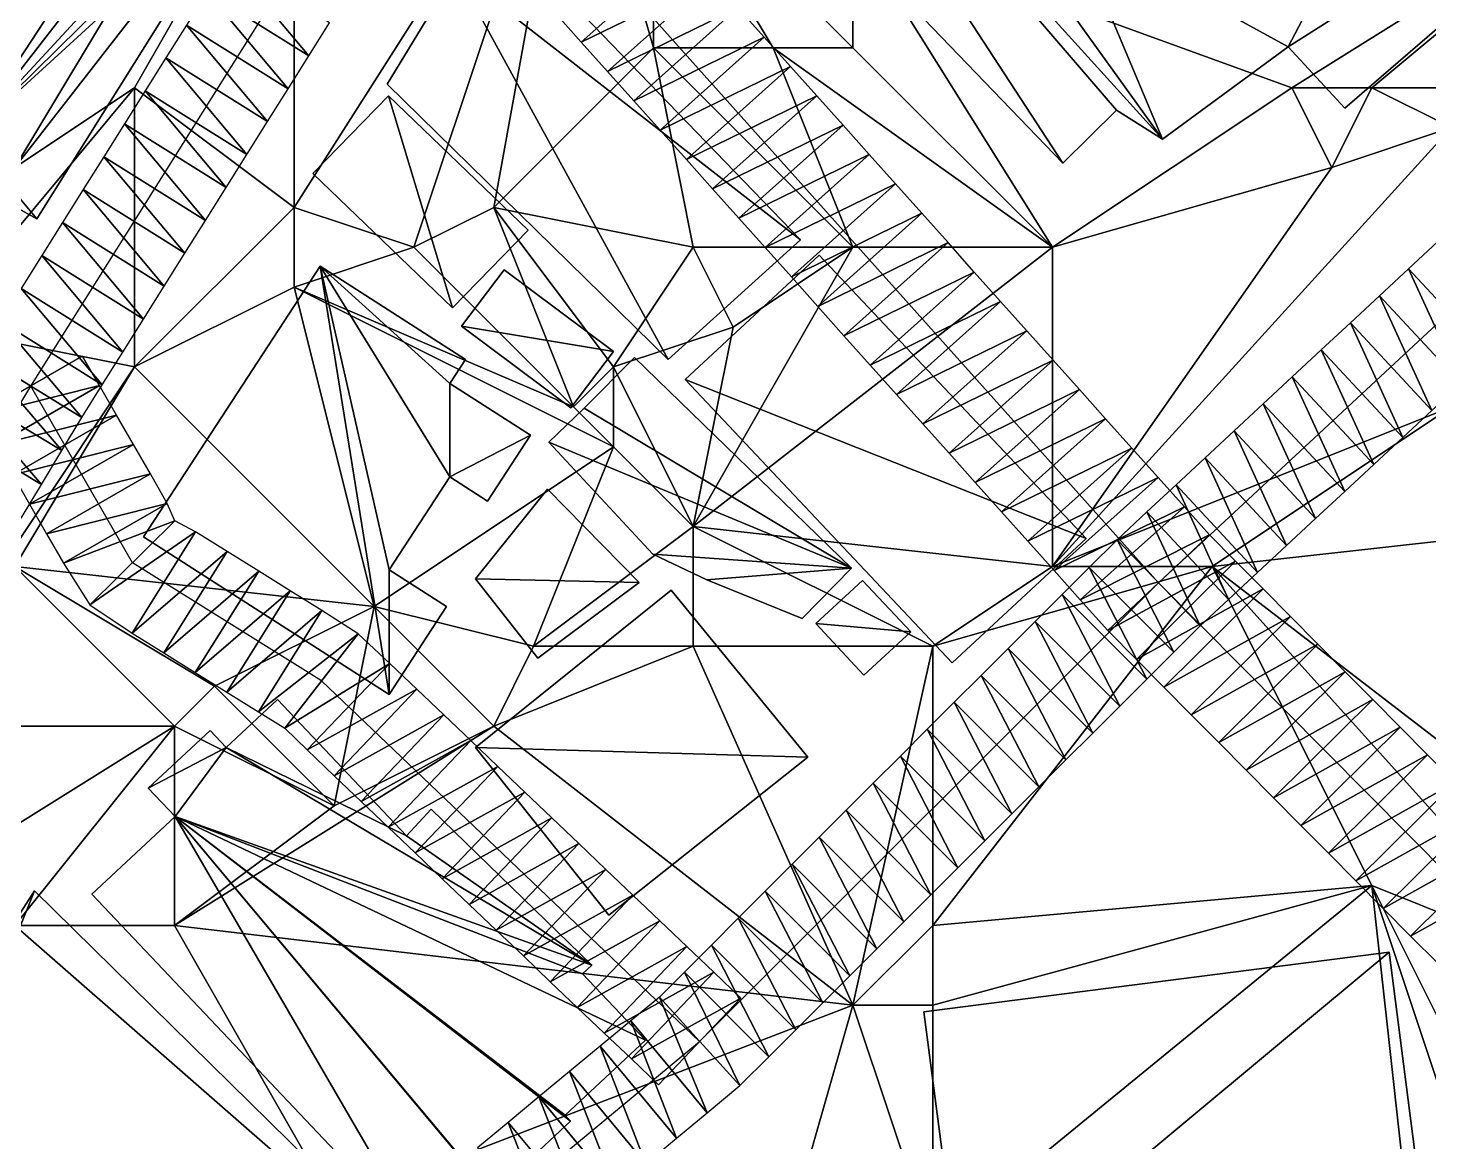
# Model space of a CAD drawing. Header units: metres. Extents: x -1103 to 901, y -902 to 905.
# Drawn here: x -767.3 to -697.1, y 55.1 to 111 of the extents above; entities that cross this region are included whole.
import ezdxf

# ---------------------------------------------------------------- set-up
doc = ezdxf.new("R2010")
doc.units = ezdxf.units.M
for name, color, linetype in [('OSM_BUILDING_FOOTPRINTS', 7, 'CONTINUOUS'), ('OSM_BUILDING_ROOFS', 1, 'CONTINUOUS'), ('OSM_BUILDING_WALLS', 8, 'CONTINUOUS'), ('OSM_ROAD_AXES', 2, 'CONTINUOUS'), ('OSM_ROAD_SURFACE', 9, 'CONTINUOUS'), ('OSM_TERRAIN', 3, 'CONTINUOUS')]:
    doc.layers.add(name, color=color, linetype=linetype)

msp = doc.modelspace()

# ---------------------------------------------------------------- linework, layer by layer
at = {"layer": 'OSM_BUILDING_FOOTPRINTS'}
for points in [[(-735.096, 124.608, 14.263), (-715.475, 104.226, 14.263), (-712.789, 106.88, 14.263), (-710.479, 105.421, 14.263), (-704.19, 110.054, 14.263), (-701.349, 106.969, 14.263), (-680.093, 125.327, 14.263), (-689.665, 137.746, 14.263), (-714.901, 115.938, 14.263), (-729.116, 131.332, 14.263), (-727.712, 132.614, 14.263), (-731.017, 136.198, 14.263), (-735.085, 132.493, 14.263), (-731.139, 128.213, 14.263), (-735.096, 124.608, 14.263)], [(-777.399, 122.86, 14.287), (-771.297, 129.617, 14.287), (-771.706, 130.203, 14.287), (-767.075, 135.025, 14.287), (-756.983, 125.293, 14.287), (-757.734, 124.795, 14.287), (-756.496, 123.38, 14.287), (-756.22, 120.814, 14.287), (-756.96, 118.724, 14.287), (-756.275, 118.403, 14.287), (-766.897, 101.428, 14.287), (-771.253, 103.827, 14.287), (-770.346, 105.541, 14.287), (-779.886, 110.772, 14.287), (-778.15, 114.201, 14.287), (-774.304, 111.535, 14.287), (-769.341, 120.781, 14.287), (-771.551, 123.402, 14.287), (-774.613, 120.349, 14.287), (-777.399, 122.86, 14.287)], [(-749.344, 108.174, 14.09), (-745.907, 113.847, 14.09), (-741.861, 114.102, 14.09), (-728.618, 100.378, 14.09), (-735.251, 94.372, 14.09), (-749.344, 108.174, 14.09)], [(-753.069, 103.706, 14.302), (-749.278, 107.588, 14.302), (-742.281, 100.853, 14.302), (-746.072, 96.96, 14.302), (-753.069, 103.706, 14.302)], [(-761.547, 85.481, 14.728), (-752.704, 99.061, 14.728), (-745.409, 94.383, 14.728), (-746.194, 93.178, 14.728), (-742.159, 90.59, 14.728), (-744.314, 87.272, 14.728), (-746.205, 88.489, 14.728), (-749.244, 83.833, 14.728), (-746.37, 81.986, 14.728), (-749.244, 77.574, 14.728), (-761.547, 85.481, 14.728)], [(-727.69, 99.614, 15.188), (-714.304, 85.404, 15.188), (-721.024, 79.166, 15.188), (-734.399, 93.377, 15.188), (-727.69, 99.614, 15.188)], [(-743.475, 98.873, 14.638), (-737.992, 94.77, 14.638), (-740.136, 91.95, 14.638), (-745.619, 96.053, 14.638), (-743.475, 98.873, 14.638)], [(-736.942, 94.472, 14.767), (-726.065, 83.911, 14.767), (-728.541, 81.389, 14.767), (-733.327, 83.324, 14.767), (-736.035, 84.618, 14.767), (-741.231, 90.225, 14.767), (-739.473, 91.939, 14.767), (-736.942, 94.472, 14.767)], [(-741.308, 87.881, 15.215), (-736.709, 83.203, 15.215), (-741.783, 79.398, 15.215), (-744.911, 83.38, 15.215), (-741.308, 87.881, 15.215)], [(-725.523, 83.302, 15.637), (-723.091, 80.715, 15.637), (-725.446, 78.547, 15.637), (-727.866, 81.135, 15.637), (-725.523, 83.302, 15.637)], [(-735.107, 82.805, 15.498), (-728.264, 74.433, 15.498), (-738.224, 66.515, 15.498), (-744.911, 74.919, 15.498), (-735.107, 82.805, 15.498)], [(-764.134, 67.565, 15.456), (-759.966, 71.458, 15.456), (-761.315, 72.884, 15.456), (-758.22, 75.782, 15.456), (-757.413, 74.93, 15.456), (-754.837, 77.33, 15.456), (-748.371, 70.496, 15.456), (-747.144, 71.823, 15.456), (-739.086, 64.004, 15.456), (-739.55, 63.573, 15.456), (-736.4, 60.244, 15.456), (-740.423, 56.484, 15.456), (-740.147, 56.197, 15.456), (-744.082, 52.514, 15.456), (-744.38, 52.835, 15.456), (-747.464, 49.948, 15.456), (-764.134, 67.565, 15.456)], [(-795.968, 22.577, 15.032), (-767.019, 67.731, 15.032), (-749.354, 50.38, 15.032), (-788.241, 14.869, 15.032), (-795.968, 22.577, 15.032)], [(-722.439, 61.671, 14.782), (-699.126, 64.657, 14.782), (-697.214, 49.827, 14.782), (-720.515, 46.852, 14.782), (-722.439, 61.671, 14.782)]]:
    msp.add_polyline3d(points, close=True, dxfattribs=at)
at = {"layer": 'OSM_BUILDING_ROOFS'}
for points in [[(-704.19, 110.054, 29.063), (-689.665, 137.746, 29.063), (-714.901, 115.938, 29.063)], [(-704.19, 110.054, 29.063), (-680.093, 125.327, 29.063), (-689.665, 137.746, 29.063)], [(-729.116, 131.332, 29.063), (-731.139, 128.213, 29.063), (-710.479, 105.421, 29.063)], [(-710.479, 105.421, 29.063), (-714.901, 115.938, 29.063), (-729.116, 131.332, 29.063)], [(-731.139, 128.213, 29.063), (-735.096, 124.608, 29.063), (-715.475, 104.226, 29.063)], [(-731.139, 128.213, 29.063), (-715.475, 104.226, 29.063), (-712.789, 106.88, 29.063)], [(-731.139, 128.213, 29.063), (-712.789, 106.88, 29.063), (-710.479, 105.421, 29.063)], [(-704.19, 110.054, 29.063), (-701.349, 106.969, 29.063), (-680.093, 125.327, 29.063)], [(-757.734, 124.795, 35.487), (-774.304, 111.535, 35.487), (-770.346, 105.541, 35.487)], [(-770.346, 105.541, 35.487), (-756.496, 123.38, 35.487), (-757.734, 124.795, 35.487)], [(-770.346, 105.541, 35.487), (-756.22, 120.814, 35.487), (-756.496, 123.38, 35.487)], [(-770.346, 105.541, 35.487), (-756.96, 118.724, 35.487), (-756.22, 120.814, 35.487)], [(-770.346, 105.541, 35.487), (-756.275, 118.403, 35.487), (-756.96, 118.724, 35.487)], [(-770.346, 105.541, 35.487), (-766.897, 101.428, 35.487), (-756.275, 118.403, 35.487)], [(-710.479, 105.421, 29.063), (-704.19, 110.054, 29.063), (-714.901, 115.938, 29.063)], [(-745.907, 113.847, 25.69), (-749.344, 108.174, 25.69), (-735.251, 94.372, 25.69)], [(-745.907, 113.847, 25.69), (-728.618, 100.378, 25.69), (-741.861, 114.102, 25.69)], [(-745.907, 113.847, 25.69), (-735.251, 94.372, 25.69), (-728.618, 100.378, 25.69)], [(-749.278, 107.588, 24.302), (-753.069, 103.706, 24.302), (-746.072, 96.96, 24.302)], [(-749.278, 107.588, 24.302), (-746.072, 96.96, 24.302), (-742.281, 100.853, 24.302)], [(-770.346, 105.541, 35.487), (-771.253, 103.827, 35.487), (-766.897, 101.428, 35.487)], [(-752.704, 99.061, 29.528), (-761.547, 85.481, 29.528), (-749.244, 77.574, 29.528)], [(-746.194, 93.178, 29.528), (-745.409, 94.383, 29.528), (-752.704, 99.061, 29.528)], [(-752.704, 99.061, 29.528), (-749.244, 77.574, 29.528), (-749.244, 83.833, 29.528)], [(-752.704, 99.061, 29.528), (-749.244, 83.833, 29.528), (-746.205, 88.489, 29.528)], [(-752.704, 99.061, 29.528), (-746.205, 88.489, 29.528), (-746.194, 93.178, 29.528)], [(-714.304, 85.404, 25.188), (-727.69, 99.614, 25.188), (-734.399, 93.377, 25.188)], [(-737.992, 94.77, 24.638), (-743.475, 98.873, 24.638), (-745.619, 96.053, 24.638)], [(-737.992, 94.77, 24.638), (-745.619, 96.053, 24.638), (-740.136, 91.95, 24.638)], [(-726.065, 83.911, 29.567), (-736.942, 94.472, 29.567), (-739.473, 91.939, 29.567)], [(-746.205, 88.489, 29.528), (-742.159, 90.59, 29.528), (-746.194, 93.178, 29.528)], [(-714.304, 85.404, 25.188), (-734.399, 93.377, 25.188), (-721.024, 79.166, 25.188)], [(-726.065, 83.911, 29.567), (-739.473, 91.939, 29.567), (-741.231, 90.225, 29.567)], [(-746.205, 88.489, 29.528), (-744.314, 87.272, 29.528), (-742.159, 90.59, 29.528)], [(-726.065, 83.911, 29.567), (-741.231, 90.225, 29.567), (-736.035, 84.618, 29.567)], [(-736.709, 83.203, 25.215), (-741.308, 87.881, 25.215), (-744.911, 83.38, 25.215)], [(-726.065, 83.911, 29.567), (-736.035, 84.618, 29.567), (-733.327, 83.324, 29.567)], [(-749.244, 77.574, 29.528), (-746.37, 81.986, 29.528), (-749.244, 83.833, 29.528)], [(-726.065, 83.911, 29.567), (-733.327, 83.324, 29.567), (-728.541, 81.389, 29.567)], [(-736.709, 83.203, 25.215), (-744.911, 83.38, 25.215), (-741.783, 79.398, 25.215)], [(-723.091, 80.715, 20.837), (-725.523, 83.302, 20.837), (-727.866, 81.135, 20.837)], [(-728.264, 74.433, 27.098), (-735.107, 82.805, 27.098), (-744.911, 74.919, 27.098)], [(-723.091, 80.715, 20.837), (-727.866, 81.135, 20.837), (-725.446, 78.547, 20.837)], [(-748.371, 70.496, 62.256), (-754.837, 77.33, 62.256), (-757.413, 74.93, 62.256)], [(-757.413, 74.93, 62.256), (-758.22, 75.782, 62.256), (-761.315, 72.884, 62.256)], [(-757.413, 74.93, 62.256), (-761.315, 72.884, 62.256), (-759.966, 71.458, 62.256)], [(-757.413, 74.93, 62.256), (-759.966, 71.458, 62.256), (-739.086, 64.004, 62.256)], [(-757.413, 74.93, 62.256), (-739.086, 64.004, 62.256), (-748.371, 70.496, 62.256)], [(-728.264, 74.433, 27.098), (-744.911, 74.919, 27.098), (-738.224, 66.515, 27.098)], [(-739.086, 64.004, 62.256), (-747.144, 71.823, 62.256), (-748.371, 70.496, 62.256)], [(-759.966, 71.458, 62.256), (-764.134, 67.565, 62.256), (-747.464, 49.948, 62.256)], [(-759.966, 71.458, 62.256), (-747.464, 49.948, 62.256), (-744.38, 52.835, 62.256)], [(-759.966, 71.458, 62.256), (-744.38, 52.835, 62.256), (-744.082, 52.514, 62.256)], [(-759.966, 71.458, 62.256), (-744.082, 52.514, 62.256), (-740.147, 56.197, 62.256)], [(-759.966, 71.458, 62.256), (-740.147, 56.197, 62.256), (-740.423, 56.484, 62.256)], [(-759.966, 71.458, 62.256), (-740.423, 56.484, 62.256), (-736.4, 60.244, 62.256)], [(-759.966, 71.458, 62.256), (-736.4, 60.244, 62.256), (-739.55, 63.573, 62.256)], [(-759.966, 71.458, 62.256), (-739.55, 63.573, 62.256), (-739.086, 64.004, 62.256)], [(-767.019, 67.731, 49.032), (-795.968, 22.577, 49.032), (-788.241, 14.869, 49.032)], [(-767.019, 67.731, 49.032), (-788.241, 14.869, 49.032), (-749.354, 50.38, 49.032)], [(-699.126, 64.657, 23.182), (-722.439, 61.671, 23.182), (-720.515, 46.852, 23.182)], [(-699.126, 64.657, 23.182), (-720.515, 46.852, 23.182), (-697.214, 49.827, 23.182)]]:
    msp.add_3dface(points, dxfattribs=at)
at = {"layer": 'OSM_BUILDING_WALLS'}
for points in [[(-701.349, 106.969, 14.263), (-680.093, 125.327, 14.263), (-680.093, 125.327, 29.063)], [(-701.349, 106.969, 14.263), (-680.093, 125.327, 29.063), (-701.349, 106.969, 29.063)], [(-735.096, 124.608, 14.263), (-715.475, 104.226, 14.263), (-715.475, 104.226, 29.063)], [(-735.096, 124.608, 14.263), (-715.475, 104.226, 29.063), (-735.096, 124.608, 29.063)], [(-766.897, 101.428, 14.287), (-756.275, 118.403, 14.287), (-756.275, 118.403, 35.487)], [(-766.897, 101.428, 14.287), (-756.275, 118.403, 35.487), (-766.897, 101.428, 35.487)], [(-745.907, 113.847, 14.09), (-749.344, 108.174, 14.09), (-749.344, 108.174, 25.69)], [(-745.907, 113.847, 14.09), (-749.344, 108.174, 25.69), (-745.907, 113.847, 25.69)], [(-728.618, 100.378, 14.09), (-741.861, 114.102, 14.09), (-741.861, 114.102, 25.69)], [(-728.618, 100.378, 14.09), (-741.861, 114.102, 25.69), (-728.618, 100.378, 25.69)], [(-710.479, 105.421, 14.263), (-704.19, 110.054, 14.263), (-704.19, 110.054, 29.063)], [(-710.479, 105.421, 14.263), (-704.19, 110.054, 29.063), (-710.479, 105.421, 29.063)], [(-704.19, 110.054, 14.263), (-701.349, 106.969, 14.263), (-701.349, 106.969, 29.063)], [(-704.19, 110.054, 14.263), (-701.349, 106.969, 29.063), (-704.19, 110.054, 29.063)], [(-749.344, 108.174, 14.09), (-735.251, 94.372, 14.09), (-735.251, 94.372, 25.69)], [(-749.344, 108.174, 14.09), (-735.251, 94.372, 25.69), (-749.344, 108.174, 25.69)], [(-749.278, 107.588, 14.302), (-753.069, 103.706, 14.302), (-753.069, 103.706, 24.302)], [(-749.278, 107.588, 14.302), (-753.069, 103.706, 24.302), (-749.278, 107.588, 24.302)], [(-742.281, 100.853, 14.302), (-749.278, 107.588, 14.302), (-749.278, 107.588, 24.302)], [(-742.281, 100.853, 14.302), (-749.278, 107.588, 24.302), (-742.281, 100.853, 24.302)], [(-715.475, 104.226, 14.263), (-712.789, 106.88, 14.263), (-712.789, 106.88, 29.063)], [(-715.475, 104.226, 14.263), (-712.789, 106.88, 29.063), (-715.475, 104.226, 29.063)], [(-712.789, 106.88, 14.263), (-710.479, 105.421, 14.263), (-710.479, 105.421, 29.063)], [(-712.789, 106.88, 14.263), (-710.479, 105.421, 29.063), (-712.789, 106.88, 29.063)], [(-771.253, 103.827, 14.287), (-766.897, 101.428, 14.287), (-766.897, 101.428, 35.487)], [(-771.253, 103.827, 14.287), (-766.897, 101.428, 35.487), (-771.253, 103.827, 35.487)], [(-753.069, 103.706, 14.302), (-746.072, 96.96, 14.302), (-746.072, 96.96, 24.302)], [(-753.069, 103.706, 14.302), (-746.072, 96.96, 24.302), (-753.069, 103.706, 24.302)], [(-746.072, 96.96, 14.302), (-742.281, 100.853, 14.302), (-742.281, 100.853, 24.302)], [(-746.072, 96.96, 14.302), (-742.281, 100.853, 24.302), (-746.072, 96.96, 24.302)], [(-735.251, 94.372, 14.09), (-728.618, 100.378, 14.09), (-728.618, 100.378, 25.69)], [(-735.251, 94.372, 14.09), (-728.618, 100.378, 25.69), (-735.251, 94.372, 25.69)], [(-752.704, 99.061, 14.728), (-761.547, 85.481, 14.728), (-761.547, 85.481, 29.528)], [(-752.704, 99.061, 14.728), (-761.547, 85.481, 29.528), (-752.704, 99.061, 29.528)], [(-745.409, 94.383, 14.728), (-752.704, 99.061, 14.728), (-752.704, 99.061, 29.528)], [(-745.409, 94.383, 14.728), (-752.704, 99.061, 29.528), (-745.409, 94.383, 29.528)], [(-727.69, 99.614, 15.188), (-734.399, 93.377, 15.188), (-734.399, 93.377, 25.188)], [(-727.69, 99.614, 15.188), (-734.399, 93.377, 25.188), (-727.69, 99.614, 25.188)], [(-714.304, 85.404, 15.188), (-727.69, 99.614, 15.188), (-727.69, 99.614, 25.188)], [(-714.304, 85.404, 15.188), (-727.69, 99.614, 25.188), (-714.304, 85.404, 25.188)], [(-743.475, 98.873, 14.638), (-745.619, 96.053, 14.638), (-745.619, 96.053, 24.638)], [(-743.475, 98.873, 14.638), (-745.619, 96.053, 24.638), (-743.475, 98.873, 24.638)], [(-737.992, 94.77, 14.638), (-743.475, 98.873, 14.638), (-743.475, 98.873, 24.638)], [(-737.992, 94.77, 14.638), (-743.475, 98.873, 24.638), (-737.992, 94.77, 24.638)], [(-745.619, 96.053, 14.638), (-740.136, 91.95, 14.638), (-740.136, 91.95, 24.638)], [(-745.619, 96.053, 14.638), (-740.136, 91.95, 24.638), (-745.619, 96.053, 24.638)], [(-746.194, 93.178, 14.728), (-745.409, 94.383, 14.728), (-745.409, 94.383, 29.528)], [(-746.194, 93.178, 14.728), (-745.409, 94.383, 29.528), (-746.194, 93.178, 29.528)], [(-740.136, 91.95, 14.638), (-737.992, 94.77, 14.638), (-737.992, 94.77, 24.638)], [(-740.136, 91.95, 14.638), (-737.992, 94.77, 24.638), (-740.136, 91.95, 24.638)], [(-736.942, 94.472, 14.767), (-739.473, 91.939, 14.767), (-739.473, 91.939, 29.567)], [(-736.942, 94.472, 14.767), (-739.473, 91.939, 29.567), (-736.942, 94.472, 29.567)], [(-726.065, 83.911, 14.767), (-736.942, 94.472, 14.767), (-736.942, 94.472, 29.567)], [(-726.065, 83.911, 14.767), (-736.942, 94.472, 29.567), (-726.065, 83.911, 29.567)], [(-742.159, 90.59, 14.728), (-746.194, 93.178, 14.728), (-746.194, 93.178, 29.528)], [(-742.159, 90.59, 14.728), (-746.194, 93.178, 29.528), (-742.159, 90.59, 29.528)], [(-734.399, 93.377, 15.188), (-721.024, 79.166, 15.188), (-721.024, 79.166, 25.188)], [(-734.399, 93.377, 15.188), (-721.024, 79.166, 25.188), (-734.399, 93.377, 25.188)], [(-739.473, 91.939, 14.767), (-741.231, 90.225, 14.767), (-741.231, 90.225, 29.567)], [(-739.473, 91.939, 14.767), (-741.231, 90.225, 29.567), (-739.473, 91.939, 29.567)], [(-744.314, 87.272, 14.728), (-742.159, 90.59, 14.728), (-742.159, 90.59, 29.528)], [(-744.314, 87.272, 14.728), (-742.159, 90.59, 29.528), (-744.314, 87.272, 29.528)], [(-741.231, 90.225, 14.767), (-736.035, 84.618, 14.767), (-736.035, 84.618, 29.567)], [(-741.231, 90.225, 14.767), (-736.035, 84.618, 29.567), (-741.231, 90.225, 29.567)], [(-749.244, 83.833, 14.728), (-746.205, 88.489, 14.728), (-746.205, 88.489, 29.528)], [(-749.244, 83.833, 14.728), (-746.205, 88.489, 29.528), (-749.244, 83.833, 29.528)], [(-746.205, 88.489, 14.728), (-744.314, 87.272, 14.728), (-744.314, 87.272, 29.528)], [(-746.205, 88.489, 14.728), (-744.314, 87.272, 29.528), (-746.205, 88.489, 29.528)], [(-741.308, 87.881, 15.215), (-744.911, 83.38, 15.215), (-744.911, 83.38, 25.215)], [(-741.308, 87.881, 15.215), (-744.911, 83.38, 25.215), (-741.308, 87.881, 25.215)], [(-736.709, 83.203, 15.215), (-741.308, 87.881, 15.215), (-741.308, 87.881, 25.215)], [(-736.709, 83.203, 15.215), (-741.308, 87.881, 25.215), (-736.709, 83.203, 25.215)], [(-761.547, 85.481, 14.728), (-749.244, 77.574, 14.728), (-749.244, 77.574, 29.528)], [(-761.547, 85.481, 14.728), (-749.244, 77.574, 29.528), (-761.547, 85.481, 29.528)], [(-721.024, 79.166, 15.188), (-714.304, 85.404, 15.188), (-714.304, 85.404, 25.188)], [(-721.024, 79.166, 15.188), (-714.304, 85.404, 25.188), (-721.024, 79.166, 25.188)], [(-736.035, 84.618, 14.767), (-733.327, 83.324, 14.767), (-733.327, 83.324, 29.567)], [(-736.035, 84.618, 14.767), (-733.327, 83.324, 29.567), (-736.035, 84.618, 29.567)], [(-746.37, 81.986, 14.728), (-749.244, 83.833, 14.728), (-749.244, 83.833, 29.528)], [(-746.37, 81.986, 14.728), (-749.244, 83.833, 29.528), (-746.37, 81.986, 29.528)], [(-728.541, 81.389, 14.767), (-726.065, 83.911, 14.767), (-726.065, 83.911, 29.567)], [(-728.541, 81.389, 14.767), (-726.065, 83.911, 29.567), (-728.541, 81.389, 29.567)], [(-744.911, 83.38, 15.215), (-741.783, 79.398, 15.215), (-741.783, 79.398, 25.215)], [(-744.911, 83.38, 15.215), (-741.783, 79.398, 25.215), (-744.911, 83.38, 25.215)], [(-741.783, 79.398, 15.215), (-736.709, 83.203, 15.215), (-736.709, 83.203, 25.215)], [(-741.783, 79.398, 15.215), (-736.709, 83.203, 25.215), (-741.783, 79.398, 25.215)], [(-733.327, 83.324, 14.767), (-728.541, 81.389, 14.767), (-728.541, 81.389, 29.567)], [(-733.327, 83.324, 14.767), (-728.541, 81.389, 29.567), (-733.327, 83.324, 29.567)], [(-725.523, 83.302, 15.637), (-727.866, 81.135, 15.637), (-727.866, 81.135, 20.837)], [(-725.523, 83.302, 15.637), (-727.866, 81.135, 20.837), (-725.523, 83.302, 20.837)], [(-723.091, 80.715, 15.637), (-725.523, 83.302, 15.637), (-725.523, 83.302, 20.837)], [(-723.091, 80.715, 15.637), (-725.523, 83.302, 20.837), (-723.091, 80.715, 20.837)], [(-735.107, 82.805, 15.498), (-744.911, 74.919, 15.498), (-744.911, 74.919, 27.098)], [(-735.107, 82.805, 15.498), (-744.911, 74.919, 27.098), (-735.107, 82.805, 27.098)], [(-728.264, 74.433, 15.498), (-735.107, 82.805, 15.498), (-735.107, 82.805, 27.098)], [(-728.264, 74.433, 15.498), (-735.107, 82.805, 27.098), (-728.264, 74.433, 27.098)], [(-749.244, 77.574, 14.728), (-746.37, 81.986, 14.728), (-746.37, 81.986, 29.528)], [(-749.244, 77.574, 14.728), (-746.37, 81.986, 29.528), (-749.244, 77.574, 29.528)], [(-727.866, 81.135, 15.637), (-725.446, 78.547, 15.637), (-725.446, 78.547, 20.837)], [(-727.866, 81.135, 15.637), (-725.446, 78.547, 20.837), (-727.866, 81.135, 20.837)], [(-725.446, 78.547, 15.637), (-723.091, 80.715, 15.637), (-723.091, 80.715, 20.837)], [(-725.446, 78.547, 15.637), (-723.091, 80.715, 20.837), (-725.446, 78.547, 20.837)], [(-754.837, 77.33, 15.456), (-757.413, 74.93, 15.456), (-757.413, 74.93, 62.256)], [(-754.837, 77.33, 15.456), (-757.413, 74.93, 62.256), (-754.837, 77.33, 62.256)], [(-748.371, 70.496, 15.456), (-754.837, 77.33, 15.456), (-754.837, 77.33, 62.256)], [(-748.371, 70.496, 15.456), (-754.837, 77.33, 62.256), (-748.371, 70.496, 62.256)], [(-758.22, 75.782, 15.456), (-761.315, 72.884, 15.456), (-761.315, 72.884, 62.256)], [(-758.22, 75.782, 15.456), (-761.315, 72.884, 62.256), (-758.22, 75.782, 62.256)], [(-757.413, 74.93, 15.456), (-758.22, 75.782, 15.456), (-758.22, 75.782, 62.256)], [(-757.413, 74.93, 15.456), (-758.22, 75.782, 62.256), (-757.413, 74.93, 62.256)], [(-744.911, 74.919, 15.498), (-738.224, 66.515, 15.498), (-738.224, 66.515, 27.098)], [(-744.911, 74.919, 15.498), (-738.224, 66.515, 27.098), (-744.911, 74.919, 27.098)], [(-738.224, 66.515, 15.498), (-728.264, 74.433, 15.498), (-728.264, 74.433, 27.098)], [(-738.224, 66.515, 15.498), (-728.264, 74.433, 27.098), (-738.224, 66.515, 27.098)], [(-761.315, 72.884, 15.456), (-759.966, 71.458, 15.456), (-759.966, 71.458, 62.256)], [(-761.315, 72.884, 15.456), (-759.966, 71.458, 62.256), (-761.315, 72.884, 62.256)], [(-747.144, 71.823, 15.456), (-748.371, 70.496, 15.456), (-748.371, 70.496, 62.256)], [(-747.144, 71.823, 15.456), (-748.371, 70.496, 62.256), (-747.144, 71.823, 62.256)], [(-739.086, 64.004, 15.456), (-747.144, 71.823, 15.456), (-747.144, 71.823, 62.256)], [(-739.086, 64.004, 15.456), (-747.144, 71.823, 62.256), (-739.086, 64.004, 62.256)], [(-759.966, 71.458, 15.456), (-764.134, 67.565, 15.456), (-764.134, 67.565, 62.256)], [(-759.966, 71.458, 15.456), (-764.134, 67.565, 62.256), (-759.966, 71.458, 62.256)], [(-767.019, 67.731, 15.032), (-795.968, 22.577, 15.032), (-795.968, 22.577, 49.032)], [(-767.019, 67.731, 15.032), (-795.968, 22.577, 49.032), (-767.019, 67.731, 49.032)], [(-749.354, 50.38, 15.032), (-767.019, 67.731, 15.032), (-767.019, 67.731, 49.032)], [(-749.354, 50.38, 15.032), (-767.019, 67.731, 49.032), (-749.354, 50.38, 49.032)], [(-764.134, 67.565, 15.456), (-747.464, 49.948, 15.456), (-747.464, 49.948, 62.256)], [(-764.134, 67.565, 15.456), (-747.464, 49.948, 62.256), (-764.134, 67.565, 62.256)], [(-699.126, 64.657, 14.782), (-722.439, 61.671, 14.782), (-722.439, 61.671, 23.182)], [(-699.126, 64.657, 14.782), (-722.439, 61.671, 23.182), (-699.126, 64.657, 23.182)], [(-697.214, 49.827, 14.782), (-699.126, 64.657, 14.782), (-699.126, 64.657, 23.182)], [(-697.214, 49.827, 14.782), (-699.126, 64.657, 23.182), (-697.214, 49.827, 23.182)], [(-739.55, 63.573, 15.456), (-739.086, 64.004, 15.456), (-739.086, 64.004, 62.256)], [(-739.55, 63.573, 15.456), (-739.086, 64.004, 62.256), (-739.55, 63.573, 62.256)], [(-736.4, 60.244, 15.456), (-739.55, 63.573, 15.456), (-739.55, 63.573, 62.256)], [(-736.4, 60.244, 15.456), (-739.55, 63.573, 62.256), (-736.4, 60.244, 62.256)], [(-722.439, 61.671, 14.782), (-720.515, 46.852, 14.782), (-720.515, 46.852, 23.182)], [(-722.439, 61.671, 14.782), (-720.515, 46.852, 23.182), (-722.439, 61.671, 23.182)], [(-740.423, 56.484, 15.456), (-736.4, 60.244, 15.456), (-736.4, 60.244, 62.256)], [(-740.423, 56.484, 15.456), (-736.4, 60.244, 62.256), (-740.423, 56.484, 62.256)], [(-744.082, 52.514, 15.456), (-740.147, 56.197, 15.456), (-740.147, 56.197, 62.256)], [(-744.082, 52.514, 15.456), (-740.147, 56.197, 62.256), (-744.082, 52.514, 62.256)], [(-740.147, 56.197, 15.456), (-740.423, 56.484, 15.456), (-740.423, 56.484, 62.256)], [(-740.147, 56.197, 15.456), (-740.423, 56.484, 62.256), (-740.147, 56.197, 62.256)]]:
    msp.add_3dface(points, dxfattribs=at)
at = {"layer": 'OSM_ROAD_AXES'}
for points in [[(-658.459, 30.519, 14.781), (-710.678, 83.181, 17.71), (-747.532, 124.397, 16.044), (-813.689, 192.863, 18.856), (-868.141, 249.805, 17.888), (-918.459, 302.29, 16.647)], [(-793.16, 9.781, 16.642), (-790.186, 11.396, 16.733), (-762.851, 35.981, 17.581), (-733.68, 60.189, 17.753), (-710.678, 83.181, 17.71), (-627.643, 160.407, 16.433)], [(-809.409, 22.466, 16.407), (-808.967, 23.594, 16.412), (-767.207, 93.045, 16.894), (-747.532, 124.397, 16.044)], [(-733.68, 60.189, 17.753), (-752.627, 78.259, 17.405), (-762.111, 84.187, 17.159), (-767.207, 93.045, 16.894)]]:
    msp.add_polyline3d(points, dxfattribs=at)
at = {"layer": 'OSM_ROAD_SURFACE'}
for points in [[(-734.393, 114.954, 16.281), (-740.927, 111.76, 16.287), (-739.611, 110.288, 16.322)], [(-733.077, 113.482, 16.313), (-734.393, 114.954, 16.281), (-739.611, 110.288, 16.322)], [(-753.275, 109.602, 16.344), (-757.321, 114.441, 16.296), (-758.357, 112.791, 16.322)], [(-753.275, 109.602, 16.344), (-752.239, 111.252, 16.315), (-757.321, 114.441, 16.296)], [(-733.077, 113.482, 16.313), (-739.611, 110.288, 16.322), (-738.295, 108.816, 16.357)], [(-731.76, 112.01, 16.344), (-733.077, 113.482, 16.313), (-738.295, 108.816, 16.357)], [(-754.31, 107.952, 16.372), (-758.357, 112.791, 16.322), (-759.393, 111.141, 16.349)], [(-754.31, 107.952, 16.372), (-753.275, 109.602, 16.344), (-758.357, 112.791, 16.322)], [(-731.76, 112.01, 16.344), (-738.295, 108.816, 16.357), (-736.979, 107.344, 16.362)], [(-730.444, 110.538, 16.375), (-731.76, 112.01, 16.344), (-736.979, 107.344, 16.362)], [(-755.346, 106.301, 16.399), (-759.393, 111.141, 16.349), (-760.428, 109.491, 16.376)], [(-755.346, 106.301, 16.399), (-754.31, 107.952, 16.372), (-759.393, 111.141, 16.349)], [(-730.444, 110.538, 16.375), (-736.979, 107.344, 16.362), (-735.662, 105.872, 16.348)], [(-729.128, 109.066, 16.496), (-730.444, 110.538, 16.375), (-735.662, 105.872, 16.348)], [(-756.381, 104.651, 16.425), (-760.428, 109.491, 16.376), (-761.464, 107.841, 16.403)], [(-756.381, 104.651, 16.425), (-755.346, 106.301, 16.399), (-760.428, 109.491, 16.376)], [(-729.128, 109.066, 16.496), (-735.662, 105.872, 16.348), (-734.346, 104.4, 16.415)], [(-727.812, 107.594, 16.668), (-729.128, 109.066, 16.496), (-734.346, 104.4, 16.415)], [(-757.417, 103.001, 16.481), (-761.464, 107.841, 16.403), (-762.499, 106.19, 16.47)], [(-757.417, 103.001, 16.481), (-756.381, 104.651, 16.425), (-761.464, 107.841, 16.403)], [(-727.812, 107.594, 16.668), (-734.346, 104.4, 16.415), (-733.03, 102.928, 16.554)], [(-726.496, 106.122, 16.84), (-727.812, 107.594, 16.668), (-733.03, 102.928, 16.554)], [(-758.453, 101.351, 16.552), (-762.499, 106.19, 16.47), (-763.535, 104.54, 16.544)], [(-758.453, 101.351, 16.552), (-757.417, 103.001, 16.481), (-762.499, 106.19, 16.47)], [(-726.496, 106.122, 16.84), (-733.03, 102.928, 16.554), (-731.714, 101.456, 16.694)], [(-725.179, 104.65, 17.013), (-726.496, 106.122, 16.84), (-731.714, 101.456, 16.694)], [(-725.179, 104.65, 17.013), (-731.714, 101.456, 16.694), (-730.398, 99.984, 16.838)], [(-723.863, 103.178, 17.185), (-725.179, 104.65, 17.013), (-730.398, 99.984, 16.838)], [(-759.488, 99.701, 16.623), (-763.535, 104.54, 16.544), (-764.57, 102.89, 16.617)], [(-759.488, 99.701, 16.623), (-758.453, 101.351, 16.552), (-763.535, 104.54, 16.544)], [(-760.524, 98.051, 16.694), (-764.57, 102.89, 16.617), (-765.606, 101.24, 16.691)], [(-760.524, 98.051, 16.694), (-759.488, 99.701, 16.623), (-764.57, 102.89, 16.617)], [(-723.863, 103.178, 17.185), (-730.398, 99.984, 16.838), (-729.081, 98.512, 17.378)], [(-722.547, 101.706, 17.357), (-723.863, 103.178, 17.185), (-729.081, 98.512, 17.378)], [(-761.559, 96.401, 16.765), (-765.606, 101.24, 16.691), (-766.641, 99.59, 16.764)], [(-761.559, 96.401, 16.765), (-760.524, 98.051, 16.694), (-765.606, 101.24, 16.691)], [(-722.547, 101.706, 17.357), (-729.081, 98.512, 17.378), (-727.765, 97.04, 17.435)], [(-721.231, 100.234, 17.529), (-722.547, 101.706, 17.357), (-727.765, 97.04, 17.435)], [(-721.231, 100.234, 17.529), (-727.765, 97.04, 17.435), (-726.449, 95.568, 17.472)], [(-719.915, 98.762, 17.591), (-721.231, 100.234, 17.529), (-726.449, 95.568, 17.472)], [(-694.067, 94.533, 18.408), (-696.697, 100.281, 18.649), (-698.153, 98.926, 18.58)], [(-762.595, 94.75, 16.837), (-766.641, 99.59, 16.764), (-767.677, 97.94, 16.838)], [(-762.595, 94.75, 16.837), (-761.559, 96.401, 16.765), (-766.641, 99.59, 16.764)], [(-719.915, 98.762, 17.591), (-726.449, 95.568, 17.472), (-725.133, 94.096, 17.513)], [(-718.598, 97.29, 17.633), (-719.915, 98.762, 17.591), (-725.133, 94.096, 17.513)], [(-695.524, 93.178, 18.337), (-698.153, 98.926, 18.58), (-699.61, 97.571, 18.511)], [(-695.524, 93.178, 18.337), (-694.067, 94.533, 18.408), (-698.153, 98.926, 18.58)], [(-763.63, 93.1, 16.886), (-767.677, 97.94, 16.838), (-768.712, 96.29, 16.911)], [(-763.63, 93.1, 16.886), (-762.595, 94.75, 16.837), (-767.677, 97.94, 16.838)], [(-718.598, 97.29, 17.633), (-725.133, 94.096, 17.513), (-723.817, 92.624, 17.556)], [(-717.282, 95.818, 17.676), (-718.598, 97.29, 17.633), (-723.817, 92.624, 17.556)], [(-696.981, 91.823, 18.267), (-699.61, 97.571, 18.511), (-701.067, 96.217, 18.443)], [(-696.981, 91.823, 18.267), (-695.524, 93.178, 18.337), (-699.61, 97.571, 18.511)], [(-764.651, 91.475, 16.921), (-768.712, 96.29, 16.911), (-769.763, 94.615, 16.967)], [(-764.651, 91.475, 16.921), (-763.63, 93.1, 16.886), (-768.712, 96.29, 16.911)], [(-698.438, 90.468, 18.184), (-701.067, 96.217, 18.443), (-702.524, 94.862, 18.374)], [(-698.438, 90.468, 18.184), (-696.981, 91.823, 18.267), (-701.067, 96.217, 18.443)], [(-717.282, 95.818, 17.676), (-723.817, 92.624, 17.556), (-722.5, 91.152, 17.599)], [(-715.966, 94.346, 17.721), (-717.282, 95.818, 17.676), (-722.5, 91.152, 17.599)], [(-699.894, 89.113, 18.1), (-702.524, 94.862, 18.374), (-703.98, 93.507, 18.305)], [(-699.894, 89.113, 18.1), (-698.438, 90.468, 18.184), (-702.524, 94.862, 18.374)], [(-765.654, 89.805, 16.957), (-769.763, 94.615, 16.967), (-770.796, 92.897, 17.003)], [(-763.757, 93.064, 16.888), (-764.606, 94.541, 16.884), (-769.807, 91.549, 17.003)], [(-765.654, 89.805, 16.957), (-764.651, 91.475, 16.921), (-769.763, 94.615, 16.967)], [(-715.966, 94.346, 17.721), (-722.5, 91.152, 17.599), (-721.184, 89.68, 17.643)], [(-714.65, 92.874, 17.81), (-715.966, 94.346, 17.721), (-721.184, 89.68, 17.643)], [(-701.351, 87.758, 18.018), (-703.98, 93.507, 18.305), (-705.437, 92.152, 18.236)], [(-701.351, 87.758, 18.018), (-699.894, 89.113, 18.1), (-703.98, 93.507, 18.305)], [(-766.673, 88.111, 16.993), (-770.796, 92.897, 17.003), (-771.815, 91.203, 17.039)], [(-766.673, 88.111, 16.993), (-765.654, 89.805, 16.957), (-770.796, 92.897, 17.003)], [(-763.757, 93.064, 16.888), (-769.807, 91.549, 17.003), (-768.958, 90.073, 17.007)], [(-762.908, 91.588, 16.936), (-763.757, 93.064, 16.888), (-768.958, 90.073, 17.007)], [(-714.65, 92.874, 17.81), (-721.184, 89.68, 17.643), (-719.868, 88.208, 17.686)], [(-713.334, 91.402, 17.898), (-714.65, 92.874, 17.81), (-719.868, 88.208, 17.686)], [(-702.808, 86.404, 17.936), (-705.437, 92.152, 18.236), (-706.894, 90.797, 18.167)], [(-702.808, 86.404, 17.936), (-701.351, 87.758, 18.018), (-705.437, 92.152, 18.236)], [(-762.908, 91.588, 16.936), (-768.958, 90.073, 17.007), (-768.109, 88.596, 17.01)], [(-762.058, 90.112, 16.992), (-762.908, 91.588, 16.936), (-768.109, 88.596, 17.01)], [(-713.334, 91.402, 17.898), (-719.868, 88.208, 17.686), (-718.552, 86.736, 17.729)], [(-712.017, 89.93, 17.987), (-713.334, 91.402, 17.898), (-718.552, 86.736, 17.729)], [(-767.691, 86.417, 17.029), (-766.673, 88.111, 16.993), (-771.815, 91.203, 17.039)], [(-704.265, 85.049, 17.854), (-706.894, 90.797, 18.167), (-708.351, 89.442, 18.098)], [(-704.265, 85.049, 17.854), (-702.808, 86.404, 17.936), (-706.894, 90.797, 18.167)], [(-762.058, 90.112, 16.992), (-768.109, 88.596, 17.01), (-767.259, 87.12, 17.014)], [(-761.209, 88.635, 17.047), (-762.058, 90.112, 16.992), (-767.259, 87.12, 17.014)], [(-712.017, 89.93, 17.987), (-718.552, 86.736, 17.729), (-717.236, 85.264, 17.773)], [(-710.701, 88.458, 18.041), (-712.017, 89.93, 17.987), (-717.236, 85.264, 17.773)], [(-705.721, 83.694, 17.767), (-708.351, 89.442, 18.098), (-709.807, 88.087, 18.03)], [(-705.721, 83.694, 17.767), (-704.265, 85.049, 17.854), (-708.351, 89.442, 18.098)], [(-761.209, 88.635, 17.047), (-767.259, 87.12, 17.014), (-766.41, 85.643, 17.149)], [(-760.36, 87.159, 17.103), (-761.209, 88.635, 17.047), (-766.41, 85.643, 17.149)], [(-710.701, 88.458, 18.041), (-717.236, 85.264, 17.773), (-715.919, 83.792, 17.804)], [(-709.385, 86.986, 17.982), (-710.701, 88.458, 18.041), (-715.919, 83.792, 17.804)], [(-707.178, 82.339, 17.692), (-709.807, 88.087, 18.03), (-711.264, 86.733, 17.961)], [(-707.178, 82.339, 17.692), (-705.721, 83.694, 17.767), (-709.807, 88.087, 18.03)], [(-760.36, 87.159, 17.103), (-766.41, 85.643, 17.149), (-765.561, 84.167, 17.205)], [(-759.975, 86.293, 17.135), (-760.36, 87.159, 17.103), (-765.561, 84.167, 17.205)], [(-709.385, 86.986, 17.982), (-715.919, 83.792, 17.804), (-714.603, 82.32, 17.745)], [(-708.129, 85.58, 17.885), (-709.385, 86.986, 17.982), (-714.603, 82.32, 17.745)], [(-708.596, 81.021, 17.72), (-711.264, 86.733, 17.961), (-712.759, 85.341, 17.89)], [(-708.596, 81.021, 17.72), (-707.178, 82.339, 17.692), (-711.264, 86.733, 17.961)], [(-759.975, 86.293, 17.135), (-765.561, 84.167, 17.205), (-764.247, 82.08, 17.252)], [(-758.94, 85.743, 17.157), (-759.975, 86.293, 17.135), (-764.247, 82.08, 17.252)], [(-758.94, 85.743, 17.157), (-764.247, 82.08, 17.252), (-762.12, 80.655, 17.282)], [(-757.36, 84.755, 17.195), (-758.94, 85.743, 17.157), (-762.12, 80.655, 17.282)], [(-708.129, 85.58, 17.885), (-714.603, 82.32, 17.745), (-713.226, 80.782, 17.772)], [(-709.91, 79.707, 17.743), (-712.759, 85.341, 17.89), (-714.152, 83.95, 17.801)], [(-706.818, 84.26, 17.795), (-708.129, 85.58, 17.885), (-713.226, 80.782, 17.772)], [(-709.91, 79.707, 17.743), (-708.596, 81.021, 17.72), (-712.759, 85.341, 17.89)], [(-757.36, 84.755, 17.195), (-762.12, 80.655, 17.282), (-760.54, 79.667, 17.304)], [(-755.779, 83.767, 17.234), (-757.36, 84.755, 17.195), (-760.54, 79.667, 17.304)], [(-706.818, 84.26, 17.795), (-713.226, 80.782, 17.772), (-711.789, 79.331, 17.809)], [(-705.444, 82.874, 17.718), (-706.818, 84.26, 17.795), (-711.789, 79.331, 17.809)], [(-755.779, 83.767, 17.234), (-760.54, 79.667, 17.304), (-758.959, 78.679, 17.325)], [(-754.198, 82.779, 17.273), (-755.779, 83.767, 17.234), (-758.959, 78.679, 17.325)], [(-711.263, 78.354, 17.768), (-714.152, 83.95, 17.801), (-715.505, 82.598, 17.76)], [(-711.263, 78.354, 17.768), (-709.91, 79.707, 17.743), (-714.152, 83.95, 17.801)], [(-705.444, 82.874, 17.718), (-711.789, 79.331, 17.809), (-710.415, 77.945, 17.719)], [(-704.07, 81.488, 17.641), (-705.444, 82.874, 17.718), (-710.415, 77.945, 17.719)], [(-754.198, 82.779, 17.273), (-758.959, 78.679, 17.325), (-757.378, 77.691, 17.372)], [(-752.617, 81.791, 17.301), (-754.198, 82.779, 17.273), (-757.378, 77.691, 17.372)], [(-712.616, 77.002, 17.792), (-715.505, 82.598, 17.76), (-716.858, 81.245, 17.729)], [(-712.616, 77.002, 17.792), (-711.263, 78.354, 17.768), (-715.505, 82.598, 17.76)], [(-752.617, 81.791, 17.301), (-757.378, 77.691, 17.372), (-755.797, 76.703, 17.466)], [(-750.787, 80.629, 17.366), (-752.617, 81.791, 17.301), (-755.797, 76.703, 17.466)], [(-704.07, 81.488, 17.641), (-710.415, 77.945, 17.719), (-709.041, 76.559, 17.62)], [(-702.696, 80.102, 17.563), (-704.07, 81.488, 17.641), (-709.041, 76.559, 17.62)], [(-713.969, 75.649, 17.817), (-716.858, 81.245, 17.729), (-718.211, 79.893, 17.737)], [(-713.969, 75.649, 17.817), (-712.616, 77.002, 17.792), (-716.858, 81.245, 17.729)], [(-750.787, 80.629, 17.366), (-755.797, 76.703, 17.466), (-754.467, 75.89, 17.544)], [(-749.203, 79.139, 17.502), (-750.787, 80.629, 17.366), (-754.467, 75.89, 17.544)], [(-702.696, 80.102, 17.563), (-709.041, 76.559, 17.62), (-707.667, 75.173, 17.522)], [(-701.322, 78.716, 17.481), (-702.696, 80.102, 17.563), (-707.667, 75.173, 17.522)], [(-715.323, 74.297, 17.841), (-718.211, 79.893, 17.737), (-719.564, 78.54, 17.745)], [(-715.323, 74.297, 17.841), (-713.969, 75.649, 17.817), (-718.211, 79.893, 17.737)], [(-749.203, 79.139, 17.502), (-754.467, 75.89, 17.544), (-753.344, 74.798, 17.632)], [(-747.85, 77.849, 17.623), (-749.203, 79.139, 17.502), (-753.344, 74.798, 17.632)], [(-701.322, 78.716, 17.481), (-707.667, 75.173, 17.522), (-706.292, 73.787, 17.423)], [(-699.948, 77.33, 17.392), (-701.322, 78.716, 17.481), (-706.292, 73.787, 17.423)], [(-716.676, 72.944, 17.861), (-719.564, 78.54, 17.745), (-720.917, 77.188, 17.753)], [(-716.676, 72.944, 17.861), (-715.323, 74.297, 17.841), (-719.564, 78.54, 17.745)], [(-747.85, 77.849, 17.623), (-753.344, 74.798, 17.632), (-751.991, 73.507, 17.737)], [(-746.496, 76.558, 17.745), (-747.85, 77.849, 17.623), (-751.991, 73.507, 17.737)], [(-699.948, 77.33, 17.392), (-706.292, 73.787, 17.423), (-704.918, 72.402, 17.324)], [(-698.573, 75.944, 17.304), (-699.948, 77.33, 17.392), (-704.918, 72.402, 17.324)], [(-746.496, 76.558, 17.745), (-751.991, 73.507, 17.737), (-750.637, 72.216, 17.879)], [(-745.143, 75.267, 17.873), (-746.496, 76.558, 17.745), (-750.637, 72.216, 17.879)], [(-718.029, 71.592, 17.869), (-720.917, 77.188, 17.753), (-722.27, 75.836, 17.754)], [(-718.029, 71.592, 17.869), (-716.676, 72.944, 17.861), (-720.917, 77.188, 17.753)], [(-719.382, 70.239, 17.877), (-722.27, 75.836, 17.754), (-723.623, 74.483, 17.746)], [(-719.382, 70.239, 17.877), (-718.029, 71.592, 17.869), (-722.27, 75.836, 17.754)], [(-698.573, 75.944, 17.304), (-704.918, 72.402, 17.324), (-703.544, 71.016, 17.226)], [(-697.199, 74.559, 17.216), (-698.573, 75.944, 17.304), (-703.544, 71.016, 17.226)], [(-745.143, 75.267, 17.873), (-750.637, 72.216, 17.879), (-749.284, 70.925, 17.915)], [(-743.79, 73.976, 17.871), (-745.143, 75.267, 17.873), (-749.284, 70.925, 17.915)], [(-720.735, 68.887, 17.885), (-723.623, 74.483, 17.746), (-724.977, 73.131, 17.773)], [(-720.735, 68.887, 17.885), (-719.382, 70.239, 17.877), (-723.623, 74.483, 17.746)], [(-697.199, 74.559, 17.216), (-703.544, 71.016, 17.226), (-702.17, 69.63, 17.127)], [(-695.825, 73.173, 17.128), (-697.199, 74.559, 17.216), (-702.17, 69.63, 17.127)], [(-743.79, 73.976, 17.871), (-749.284, 70.925, 17.915), (-747.931, 69.635, 17.914)], [(-742.436, 72.686, 17.87), (-743.79, 73.976, 17.871), (-747.931, 69.635, 17.914)], [(-722.088, 67.535, 17.89), (-724.977, 73.131, 17.773), (-726.33, 71.778, 17.801)], [(-722.088, 67.535, 17.89), (-720.735, 68.887, 17.885), (-724.977, 73.131, 17.773)], [(-695.825, 73.173, 17.128), (-702.17, 69.63, 17.127), (-700.796, 68.244, 17.028)], [(-694.451, 71.787, 17.039), (-695.825, 73.173, 17.128), (-700.796, 68.244, 17.028)], [(-742.436, 72.686, 17.87), (-747.931, 69.635, 17.914), (-746.577, 68.344, 17.912)], [(-741.083, 71.395, 17.869), (-742.436, 72.686, 17.87), (-746.577, 68.344, 17.912)], [(-723.441, 66.182, 17.861), (-726.33, 71.778, 17.801), (-727.683, 70.426, 17.828)], [(-723.441, 66.182, 17.861), (-722.088, 67.535, 17.89), (-726.33, 71.778, 17.801)], [(-694.451, 71.787, 17.039), (-700.796, 68.244, 17.028), (-699.422, 66.858, 16.902)], [(-693.077, 70.401, 16.951), (-694.451, 71.787, 17.039), (-699.422, 66.858, 16.902)], [(-741.083, 71.395, 17.869), (-746.577, 68.344, 17.912), (-745.224, 67.053, 17.911)], [(-739.73, 70.104, 17.867), (-741.083, 71.395, 17.869), (-745.224, 67.053, 17.911)], [(-724.794, 64.83, 17.832), (-727.683, 70.426, 17.828), (-729.036, 69.073, 17.855)], [(-724.794, 64.83, 17.832), (-723.441, 66.182, 17.861), (-727.683, 70.426, 17.828)], [(-693.077, 70.401, 16.951), (-699.422, 66.858, 16.902), (-698.047, 65.472, 16.779)], [(-691.703, 69.015, 16.863), (-693.077, 70.401, 16.951), (-698.047, 65.472, 16.779)], [(-739.73, 70.104, 17.867), (-745.224, 67.053, 17.911), (-743.871, 65.762, 17.91)], [(-738.376, 68.814, 17.866), (-739.73, 70.104, 17.867), (-743.871, 65.762, 17.91)], [(-738.376, 68.814, 17.866), (-743.871, 65.762, 17.91), (-742.517, 64.472, 17.908)], [(-737.023, 67.523, 17.865), (-738.376, 68.814, 17.866), (-742.517, 64.472, 17.908)], [(-726.147, 63.477, 17.828), (-729.036, 69.073, 17.855), (-730.389, 67.721, 17.849)], [(-726.147, 63.477, 17.828), (-724.794, 64.83, 17.832), (-729.036, 69.073, 17.855)], [(-691.703, 69.015, 16.863), (-698.047, 65.472, 16.779), (-696.673, 64.086, 16.656)], [(-737.023, 67.523, 17.865), (-742.517, 64.472, 17.908), (-741.164, 63.181, 17.89)], [(-735.67, 66.232, 17.864), (-737.023, 67.523, 17.865), (-741.164, 63.181, 17.89)], [(-727.5, 62.125, 17.837), (-730.389, 67.721, 17.849), (-731.742, 66.368, 17.842)], [(-727.5, 62.125, 17.837), (-726.147, 63.477, 17.828), (-730.389, 67.721, 17.849)], [(-735.67, 66.232, 17.864), (-741.164, 63.181, 17.89), (-739.811, 61.89, 17.856)], [(-734.316, 64.941, 17.862), (-735.67, 66.232, 17.864), (-739.811, 61.89, 17.856)], [(-728.853, 60.772, 17.81), (-731.742, 66.368, 17.842), (-733.095, 65.016, 17.855)], [(-728.853, 60.772, 17.81), (-727.5, 62.125, 17.837), (-731.742, 66.368, 17.842)], [(-734.316, 64.941, 17.862), (-739.811, 61.89, 17.856), (-738.458, 60.6, 17.823)], [(-732.963, 63.651, 17.861), (-734.316, 64.941, 17.862), (-738.458, 60.6, 17.823)], [(-730.206, 59.42, 17.796), (-733.095, 65.016, 17.855), (-734.448, 63.663, 17.869)], [(-730.206, 59.42, 17.796), (-728.853, 60.772, 17.81), (-733.095, 65.016, 17.855)], [(-732.963, 63.651, 17.861), (-738.458, 60.6, 17.823), (-737.104, 59.309, 17.789)], [(-731.61, 62.36, 17.851), (-732.963, 63.651, 17.861), (-737.104, 59.309, 17.789)], [(-731.662, 57.97, 17.781), (-734.448, 63.663, 17.869), (-735.699, 62.409, 17.86)], [(-731.662, 57.97, 17.781), (-730.206, 59.42, 17.796), (-734.448, 63.663, 17.869)], [(-733.3, 56.606, 17.766), (-735.699, 62.409, 17.86), (-737.132, 61.223, 17.835)], [(-731.61, 62.36, 17.851), (-737.104, 59.309, 17.789), (-735.751, 58.018, 17.76)], [(-733.3, 56.606, 17.766), (-731.662, 57.97, 17.781), (-735.699, 62.409, 17.86)], [(-734.835, 55.332, 17.752), (-737.132, 61.223, 17.835), (-738.667, 59.949, 17.807)], [(-734.835, 55.332, 17.752), (-733.3, 56.606, 17.766), (-737.132, 61.223, 17.835)], [(-736.37, 54.058, 17.738), (-738.667, 59.949, 17.807), (-740.202, 58.675, 17.78)], [(-736.37, 54.058, 17.738), (-734.835, 55.332, 17.752), (-738.667, 59.949, 17.807)], [(-737.906, 52.784, 17.723), (-740.202, 58.675, 17.78), (-741.737, 57.401, 17.753)], [(-737.906, 52.784, 17.723), (-736.37, 54.058, 17.738), (-740.202, 58.675, 17.78)], [(-739.441, 51.51, 17.709), (-741.737, 57.401, 17.753), (-743.273, 56.127, 17.725)], [(-739.441, 51.51, 17.709), (-737.906, 52.784, 17.723), (-741.737, 57.401, 17.753)], [(-740.976, 50.236, 17.695), (-743.273, 56.127, 17.725), (-744.808, 54.853, 17.698)], [(-740.976, 50.236, 17.695), (-739.441, 51.51, 17.709), (-743.273, 56.127, 17.725)]]:
    msp.add_3dface(points, dxfattribs=at)
at = {"layer": 'OSM_TERRAIN'}
for points in [[(-768, 104, 16.73), (-756, 124, 16.562), (-776, 122, 16.73)], [(-768, 104, 16.73), (-754, 122, 16.129), (-756, 124, 16.562)], [(-748, 100, 16.321), (-740, 124, 16.018), (-754, 102, 16.402)], [(-754, 102, 16.402), (-740, 124, 16.018), (-754, 122, 16.129)], [(-748, 100, 16.321), (-744, 102, 16.399), (-740, 124, 16.018)], [(-740, 124, 16.018), (-744, 102, 16.399), (-736, 110, 16.298)], [(-736, 110, 16.298), (-736, 120, 16.143), (-740, 124, 16.018)], [(-762, 108, 16.353), (-754, 122, 16.129), (-768, 104, 16.73)], [(-762, 108, 16.353), (-754, 102, 16.402), (-754, 122, 16.129)], [(-736, 110, 16.298), (-730, 110, 16.336), (-736, 120, 16.143)], [(-730, 110, 16.336), (-726, 110, 16.748), (-736, 120, 16.143)], [(-726, 110, 16.748), (-726, 116, 17.801), (-736, 120, 16.143)], [(-704, 108, 18.031), (-688, 118, 17.944), (-726, 116, 17.801)], [(-704, 108, 18.031), (-700, 108, 17.828), (-688, 118, 17.944)], [(-700, 108, 17.828), (-694, 108, 18.95), (-688, 118, 17.944)], [(-726, 110, 16.748), (-716, 100, 17.618), (-726, 116, 17.801)], [(-716, 100, 17.618), (-704, 108, 18.031), (-726, 116, 17.801)], [(-744, 102, 16.399), (-734, 100, 16.284), (-736, 110, 16.298)], [(-736, 110, 16.298), (-734, 100, 16.284), (-726, 100, 17.396)], [(-726, 100, 17.396), (-730, 110, 16.336), (-736, 110, 16.298)], [(-716, 100, 17.618), (-730, 110, 16.336), (-726, 100, 17.396)], [(-730, 110, 16.336), (-716, 100, 17.618), (-726, 110, 16.748)], [(-772, 96, 16.936), (-762, 94, 16.799), (-762, 108, 16.353)], [(-772, 96, 16.936), (-762, 108, 16.353), (-768, 104, 16.73)], [(-762, 94, 16.799), (-754, 102, 16.402), (-762, 108, 16.353)], [(-716, 100, 17.618), (-702, 104, 18.384), (-704, 108, 18.031)], [(-702, 104, 18.384), (-700, 108, 17.828), (-704, 108, 18.031)], [(-702, 104, 18.384), (-696, 106, 18.86), (-700, 108, 17.828)], [(-696, 106, 18.86), (-694, 108, 18.95), (-700, 108, 17.828)], [(-716, 84, 17.762), (-696, 92, 18.23), (-696, 106, 18.86)], [(-716, 84, 17.762), (-696, 106, 18.86), (-702, 104, 18.384)], [(-716, 100, 17.618), (-716, 84, 17.762), (-702, 104, 18.384)], [(-762, 94, 16.799), (-754, 98, 17.046), (-754, 102, 16.402)], [(-754, 98, 17.046), (-748, 100, 16.321), (-754, 102, 16.402)], [(-748, 100, 16.321), (-740, 92, 16.706), (-744, 102, 16.399)], [(-740, 92, 16.706), (-738, 94, 16.783), (-744, 102, 16.399)], [(-738, 94, 16.783), (-734, 100, 16.284), (-744, 102, 16.399)], [(-754, 98, 17.046), (-740, 92, 16.706), (-748, 100, 16.321)], [(-738, 94, 16.783), (-732, 96, 17.53), (-734, 100, 16.284)], [(-734, 86, 17.333), (-726, 100, 17.396), (-732, 96, 17.53)], [(-726, 100, 17.396), (-734, 86, 17.333), (-716, 100, 17.618)], [(-734, 86, 17.333), (-716, 84, 17.762), (-716, 100, 17.618)], [(-732, 96, 17.53), (-726, 100, 17.396), (-734, 100, 16.284)], [(-750, 82, 17.258), (-754, 98, 17.046), (-762, 94, 16.799)], [(-750, 82, 17.258), (-738, 90, 17.092), (-754, 98, 17.046)], [(-738, 90, 17.092), (-740, 92, 16.706), (-754, 98, 17.046)], [(-778, 70, 17.337), (-762, 94, 16.799), (-772, 96, 16.936)], [(-738, 94, 16.783), (-734, 86, 17.333), (-732, 96, 17.53)], [(-768, 84, 17.157), (-762, 94, 16.799), (-778, 70, 17.337)], [(-750, 82, 17.258), (-762, 94, 16.799), (-768, 84, 17.157)], [(-740, 92, 16.706), (-738, 90, 17.092), (-738, 94, 16.783)], [(-738, 90, 17.092), (-734, 86, 17.333), (-738, 94, 16.783)], [(-708, 84, 17.723), (-696, 92, 18.23), (-716, 84, 17.762)], [(-708, 84, 17.723), (-690, 86, 17.948), (-696, 92, 18.23)], [(-750, 82, 17.258), (-742, 80, 17.324), (-738, 90, 17.092)], [(-742, 80, 17.324), (-734, 86, 17.333), (-738, 90, 17.092)], [(-742, 80, 17.324), (-734, 80, 17.847), (-734, 86, 17.333)], [(-734, 80, 17.847), (-722, 80, 17.649), (-734, 86, 17.333)], [(-722, 80, 17.649), (-716, 84, 17.762), (-734, 86, 17.333)], [(-708, 84, 17.723), (-682, 64, 16.639), (-690, 86, 17.948)], [(-770, 76, 17.716), (-760, 76, 17.852), (-768, 84, 17.157)], [(-760, 76, 17.852), (-758, 78, 17.29), (-768, 84, 17.157)], [(-768, 84, 17.157), (-758, 78, 17.29), (-750, 82, 17.258)], [(-700, 68, 16.936), (-708, 84, 17.723), (-722, 66, 17.868)], [(-722, 66, 17.868), (-708, 84, 17.723), (-722, 80, 17.649)], [(-722, 80, 17.649), (-708, 84, 17.723), (-716, 84, 17.762)], [(-700, 68, 16.936), (-690, 64, 16.392), (-708, 84, 17.723)], [(-690, 64, 16.392), (-682, 64, 16.639), (-708, 84, 17.723)], [(-758, 78, 17.29), (-752, 72, 17.772), (-750, 82, 17.258)], [(-752, 72, 17.772), (-744, 76, 17.813), (-750, 82, 17.258)], [(-744, 76, 17.813), (-742, 80, 17.324), (-750, 82, 17.258)], [(-726, 62, 17.781), (-734, 80, 17.847), (-744, 76, 17.813)], [(-744, 76, 17.813), (-734, 80, 17.847), (-742, 80, 17.324)], [(-726, 62, 17.781), (-722, 80, 17.649), (-734, 80, 17.847)], [(-726, 62, 17.781), (-722, 66, 17.868), (-722, 80, 17.649)], [(-760, 76, 17.852), (-752, 72, 17.772), (-758, 78, 17.29)], [(-776, 66, 17.988), (-768, 66, 17.544), (-760, 76, 17.852)], [(-776, 66, 17.988), (-760, 76, 17.852), (-770, 76, 17.716)], [(-768, 66, 17.544), (-760, 66, 17.945), (-760, 76, 17.852)], [(-760, 66, 17.945), (-726, 62, 17.781), (-744, 76, 17.813)], [(-760, 66, 17.945), (-744, 76, 17.813), (-752, 72, 17.772)], [(-760, 66, 17.945), (-752, 72, 17.772), (-760, 76, 17.852)], [(-698, 50, 16.91), (-700, 68, 16.936), (-722, 50, 16.972)], [(-722, 62, 16.957), (-722, 50, 16.972), (-700, 68, 16.936)], [(-722, 62, 16.957), (-700, 68, 16.936), (-722, 66, 17.868)], [(-698, 50, 16.91), (-694, 50, 16.219), (-700, 68, 16.936)], [(-700, 68, 16.936), (-694, 50, 16.219), (-694, 56, 16.057)], [(-694, 56, 16.057), (-690, 64, 16.392), (-700, 68, 16.936)], [(-782, 48, 17.516), (-752, 52, 17.594), (-768, 66, 17.544)], [(-752, 52, 17.594), (-760, 66, 17.945), (-768, 66, 17.544)], [(-752, 52, 17.594), (-726, 62, 17.781), (-760, 66, 17.945)], [(-726, 62, 17.781), (-722, 62, 16.957), (-722, 66, 17.868)], [(-752, 52, 17.594), (-730, 48, 17.693), (-726, 62, 17.781)], [(-730, 48, 17.693), (-722, 50, 16.972), (-726, 62, 17.781)], [(-722, 50, 16.972), (-722, 62, 16.957), (-726, 62, 17.781)]]:
    msp.add_3dface(points, dxfattribs=at)

doc.saveas('drawing.dxf')
